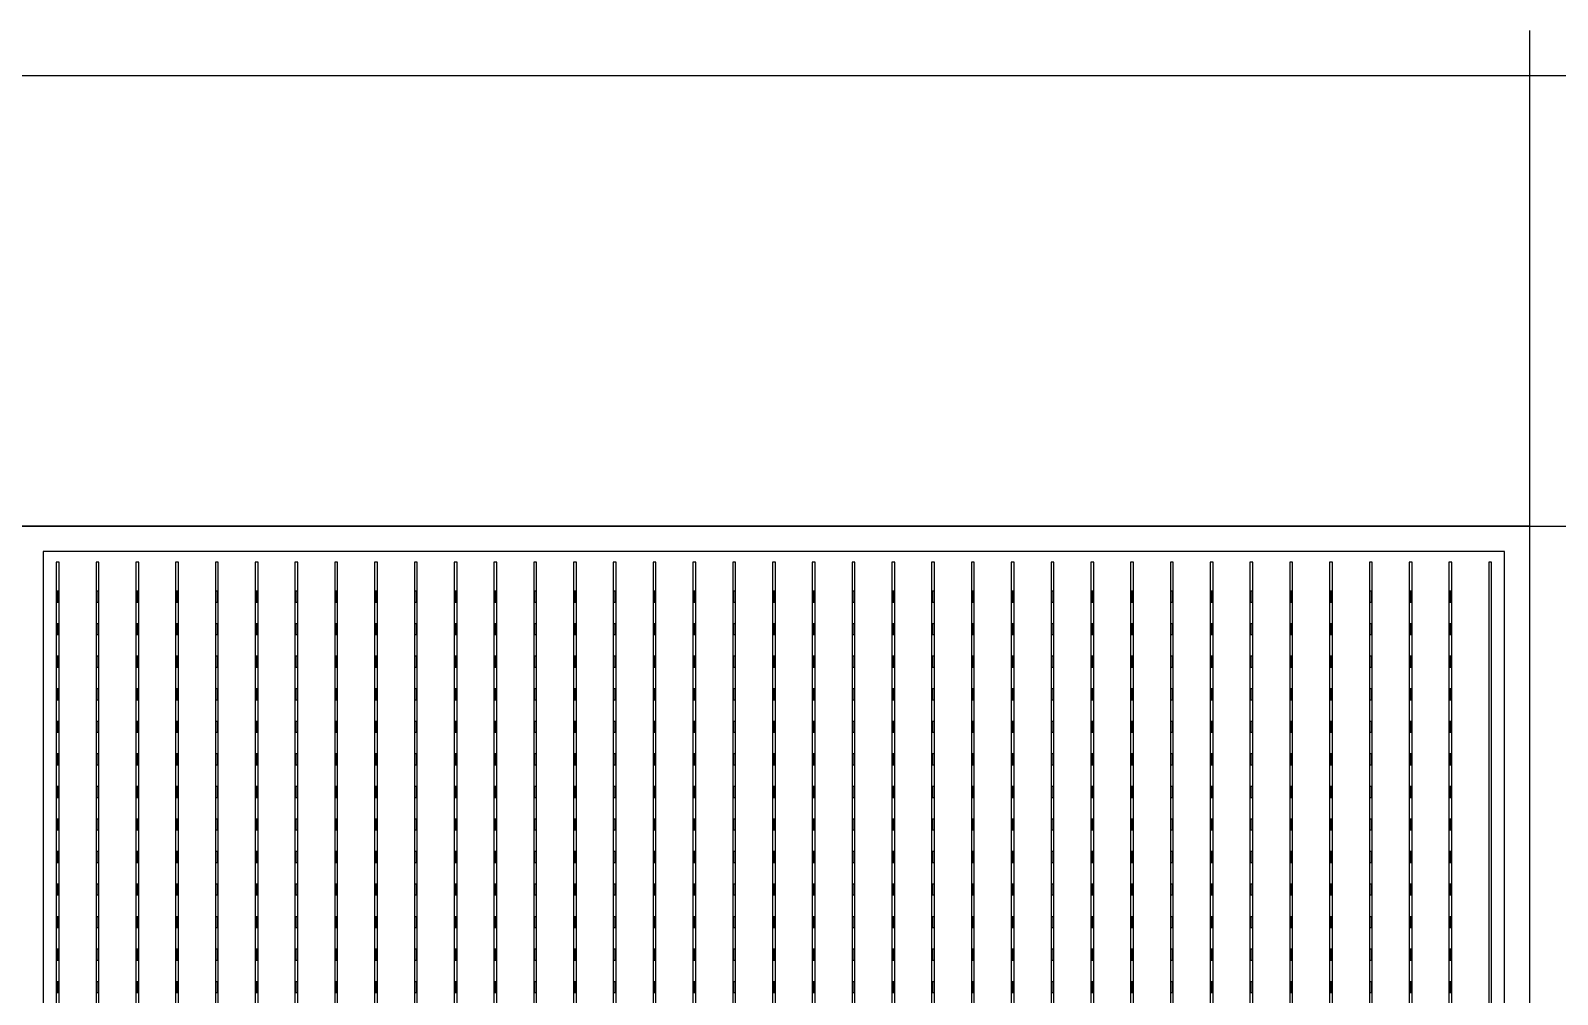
# Model space of a CAD drawing. Header units: millimetres. Extents: x -18 to 142, y -7 to 153.
# Drawn here: x 104.14 to 125.25, y 139.32 to 152.65 of the extents above; entities that cross this region are included whole.
import ezdxf

# ---------------------------------------------------------------- set-up
doc = ezdxf.new("R2010")
doc.units = ezdxf.units.MM
for name, color, linetype in [('CELLS', 5, 'Continuous'), ('CONTACT_PADS', 2, 'Continuous'), ('DICING', 4, 'Continuous'), ('FINGERS', 1, 'Continuous'), ('INSULATION', 2, 'Continuous'), ('WAFER', 1, 'Continuous')]:
    doc.layers.add(name, color=color, linetype=linetype)

msp = doc.modelspace()

# ---------------------------------------------------------------- linework, layer by layer
at = {"layer": 'CELLS'}
msp.add_lwpolyline([(124.87, 124.9), (124.87, 145.8), (103.97, 145.8), (103.97, 124.9), (124.87, 124.9)], close=True, dxfattribs=at)
at = {"layer": 'CONTACT_PADS'}
for points in [[(104.533, 144.75), (104.533, 144.9), (104.508, 144.9), (104.508, 144.75), (104.533, 144.75)], [(105.083, 144.75), (105.083, 144.9), (105.058, 144.9), (105.058, 144.75), (105.083, 144.75)], [(105.633, 144.75), (105.633, 144.9), (105.608, 144.9), (105.608, 144.75), (105.633, 144.75)], [(106.183, 144.75), (106.183, 144.9), (106.158, 144.9), (106.158, 144.75), (106.183, 144.75)], [(106.733, 144.75), (106.733, 144.9), (106.708, 144.9), (106.708, 144.75), (106.733, 144.75)], [(107.283, 144.75), (107.283, 144.9), (107.258, 144.9), (107.258, 144.75), (107.283, 144.75)], [(107.833, 144.75), (107.833, 144.9), (107.808, 144.9), (107.808, 144.75), (107.833, 144.75)], [(108.383, 144.75), (108.383, 144.9), (108.358, 144.9), (108.358, 144.75), (108.383, 144.75)], [(108.933, 144.75), (108.933, 144.9), (108.908, 144.9), (108.908, 144.75), (108.933, 144.75)], [(109.483, 144.75), (109.483, 144.9), (109.458, 144.9), (109.458, 144.75), (109.483, 144.75)], [(110.033, 144.75), (110.033, 144.9), (110.008, 144.9), (110.008, 144.75), (110.033, 144.75)], [(110.583, 144.75), (110.583, 144.9), (110.558, 144.9), (110.558, 144.75), (110.583, 144.75)], [(111.133, 144.75), (111.133, 144.9), (111.108, 144.9), (111.108, 144.75), (111.133, 144.75)], [(111.683, 144.75), (111.683, 144.9), (111.658, 144.9), (111.658, 144.75), (111.683, 144.75)], [(112.233, 144.75), (112.233, 144.9), (112.208, 144.9), (112.208, 144.75), (112.233, 144.75)], [(112.783, 144.75), (112.783, 144.9), (112.758, 144.9), (112.758, 144.75), (112.783, 144.75)], [(113.333, 144.75), (113.333, 144.9), (113.308, 144.9), (113.308, 144.75), (113.333, 144.75)], [(113.883, 144.75), (113.883, 144.9), (113.858, 144.9), (113.858, 144.75), (113.883, 144.75)], [(114.433, 144.75), (114.433, 144.9), (114.408, 144.9), (114.408, 144.75), (114.433, 144.75)], [(114.983, 144.75), (114.983, 144.9), (114.958, 144.9), (114.958, 144.75), (114.983, 144.75)], [(115.533, 144.75), (115.533, 144.9), (115.508, 144.9), (115.508, 144.75), (115.533, 144.75)], [(116.083, 144.75), (116.083, 144.9), (116.058, 144.9), (116.058, 144.75), (116.083, 144.75)], [(116.633, 144.75), (116.633, 144.9), (116.608, 144.9), (116.608, 144.75), (116.633, 144.75)], [(117.183, 144.75), (117.183, 144.9), (117.158, 144.9), (117.158, 144.75), (117.183, 144.75)], [(117.733, 144.75), (117.733, 144.9), (117.708, 144.9), (117.708, 144.75), (117.733, 144.75)], [(118.283, 144.75), (118.283, 144.9), (118.258, 144.9), (118.258, 144.75), (118.283, 144.75)], [(118.833, 144.75), (118.833, 144.9), (118.808, 144.9), (118.808, 144.75), (118.833, 144.75)], [(119.383, 144.75), (119.383, 144.9), (119.358, 144.9), (119.358, 144.75), (119.383, 144.75)], [(119.933, 144.75), (119.933, 144.9), (119.908, 144.9), (119.908, 144.75), (119.933, 144.75)], [(120.483, 144.75), (120.483, 144.9), (120.458, 144.9), (120.458, 144.75), (120.483, 144.75)], [(121.033, 144.75), (121.033, 144.9), (121.008, 144.9), (121.008, 144.75), (121.033, 144.75)], [(121.583, 144.75), (121.583, 144.9), (121.558, 144.9), (121.558, 144.75), (121.583, 144.75)], [(122.133, 144.75), (122.133, 144.9), (122.108, 144.9), (122.108, 144.75), (122.133, 144.75)], [(122.683, 144.75), (122.683, 144.9), (122.658, 144.9), (122.658, 144.75), (122.683, 144.75)], [(123.233, 144.75), (123.233, 144.9), (123.208, 144.9), (123.208, 144.75), (123.233, 144.75)], [(123.783, 144.75), (123.783, 144.9), (123.758, 144.9), (123.758, 144.75), (123.783, 144.75)], [(104.533, 144.3), (104.533, 144.45), (104.508, 144.45), (104.508, 144.3), (104.533, 144.3)], [(105.083, 144.3), (105.083, 144.45), (105.058, 144.45), (105.058, 144.3), (105.083, 144.3)], [(105.633, 144.3), (105.633, 144.45), (105.608, 144.45), (105.608, 144.3), (105.633, 144.3)], [(106.183, 144.3), (106.183, 144.45), (106.158, 144.45), (106.158, 144.3), (106.183, 144.3)], [(106.733, 144.3), (106.733, 144.45), (106.708, 144.45), (106.708, 144.3), (106.733, 144.3)], [(107.283, 144.3), (107.283, 144.45), (107.258, 144.45), (107.258, 144.3), (107.283, 144.3)], [(107.833, 144.3), (107.833, 144.45), (107.808, 144.45), (107.808, 144.3), (107.833, 144.3)], [(108.383, 144.3), (108.383, 144.45), (108.358, 144.45), (108.358, 144.3), (108.383, 144.3)], [(108.933, 144.3), (108.933, 144.45), (108.908, 144.45), (108.908, 144.3), (108.933, 144.3)], [(109.483, 144.3), (109.483, 144.45), (109.458, 144.45), (109.458, 144.3), (109.483, 144.3)], [(110.033, 144.3), (110.033, 144.45), (110.008, 144.45), (110.008, 144.3), (110.033, 144.3)], [(110.583, 144.3), (110.583, 144.45), (110.558, 144.45), (110.558, 144.3), (110.583, 144.3)], [(111.133, 144.3), (111.133, 144.45), (111.108, 144.45), (111.108, 144.3), (111.133, 144.3)], [(111.683, 144.3), (111.683, 144.45), (111.658, 144.45), (111.658, 144.3), (111.683, 144.3)], [(112.233, 144.3), (112.233, 144.45), (112.208, 144.45), (112.208, 144.3), (112.233, 144.3)], [(112.783, 144.3), (112.783, 144.45), (112.758, 144.45), (112.758, 144.3), (112.783, 144.3)], [(113.333, 144.3), (113.333, 144.45), (113.308, 144.45), (113.308, 144.3), (113.333, 144.3)], [(113.883, 144.3), (113.883, 144.45), (113.858, 144.45), (113.858, 144.3), (113.883, 144.3)], [(114.433, 144.3), (114.433, 144.45), (114.408, 144.45), (114.408, 144.3), (114.433, 144.3)], [(114.983, 144.3), (114.983, 144.45), (114.958, 144.45), (114.958, 144.3), (114.983, 144.3)], [(115.533, 144.3), (115.533, 144.45), (115.508, 144.45), (115.508, 144.3), (115.533, 144.3)], [(116.083, 144.3), (116.083, 144.45), (116.058, 144.45), (116.058, 144.3), (116.083, 144.3)], [(116.633, 144.3), (116.633, 144.45), (116.608, 144.45), (116.608, 144.3), (116.633, 144.3)], [(117.183, 144.3), (117.183, 144.45), (117.158, 144.45), (117.158, 144.3), (117.183, 144.3)], [(117.733, 144.3), (117.733, 144.45), (117.708, 144.45), (117.708, 144.3), (117.733, 144.3)], [(118.283, 144.3), (118.283, 144.45), (118.258, 144.45), (118.258, 144.3), (118.283, 144.3)], [(118.833, 144.3), (118.833, 144.45), (118.808, 144.45), (118.808, 144.3), (118.833, 144.3)], [(119.383, 144.3), (119.383, 144.45), (119.358, 144.45), (119.358, 144.3), (119.383, 144.3)], [(119.933, 144.3), (119.933, 144.45), (119.908, 144.45), (119.908, 144.3), (119.933, 144.3)], [(120.483, 144.3), (120.483, 144.45), (120.458, 144.45), (120.458, 144.3), (120.483, 144.3)], [(121.033, 144.3), (121.033, 144.45), (121.008, 144.45), (121.008, 144.3), (121.033, 144.3)], [(121.583, 144.3), (121.583, 144.45), (121.558, 144.45), (121.558, 144.3), (121.583, 144.3)], [(122.133, 144.3), (122.133, 144.45), (122.108, 144.45), (122.108, 144.3), (122.133, 144.3)], [(122.683, 144.3), (122.683, 144.45), (122.658, 144.45), (122.658, 144.3), (122.683, 144.3)], [(123.233, 144.3), (123.233, 144.45), (123.208, 144.45), (123.208, 144.3), (123.233, 144.3)], [(123.783, 144.3), (123.783, 144.45), (123.758, 144.45), (123.758, 144.3), (123.783, 144.3)], [(104.533, 143.85), (104.533, 144), (104.508, 144), (104.508, 143.85), (104.533, 143.85)], [(105.083, 143.85), (105.083, 144), (105.058, 144), (105.058, 143.85), (105.083, 143.85)], [(105.633, 143.85), (105.633, 144), (105.608, 144), (105.608, 143.85), (105.633, 143.85)], [(106.183, 143.85), (106.183, 144), (106.158, 144), (106.158, 143.85), (106.183, 143.85)], [(106.733, 143.85), (106.733, 144), (106.708, 144), (106.708, 143.85), (106.733, 143.85)], [(107.283, 143.85), (107.283, 144), (107.258, 144), (107.258, 143.85), (107.283, 143.85)], [(107.833, 143.85), (107.833, 144), (107.808, 144), (107.808, 143.85), (107.833, 143.85)], [(108.383, 143.85), (108.383, 144), (108.358, 144), (108.358, 143.85), (108.383, 143.85)], [(108.933, 143.85), (108.933, 144), (108.908, 144), (108.908, 143.85), (108.933, 143.85)], [(109.483, 143.85), (109.483, 144), (109.458, 144), (109.458, 143.85), (109.483, 143.85)], [(110.033, 143.85), (110.033, 144), (110.008, 144), (110.008, 143.85), (110.033, 143.85)], [(110.583, 143.85), (110.583, 144), (110.558, 144), (110.558, 143.85), (110.583, 143.85)], [(111.133, 143.85), (111.133, 144), (111.108, 144), (111.108, 143.85), (111.133, 143.85)], [(111.683, 143.85), (111.683, 144), (111.658, 144), (111.658, 143.85), (111.683, 143.85)], [(112.233, 143.85), (112.233, 144), (112.208, 144), (112.208, 143.85), (112.233, 143.85)], [(112.783, 143.85), (112.783, 144), (112.758, 144), (112.758, 143.85), (112.783, 143.85)], [(113.333, 143.85), (113.333, 144), (113.308, 144), (113.308, 143.85), (113.333, 143.85)], [(113.883, 143.85), (113.883, 144), (113.858, 144), (113.858, 143.85), (113.883, 143.85)], [(114.433, 143.85), (114.433, 144), (114.408, 144), (114.408, 143.85), (114.433, 143.85)], [(114.983, 143.85), (114.983, 144), (114.958, 144), (114.958, 143.85), (114.983, 143.85)], [(115.533, 143.85), (115.533, 144), (115.508, 144), (115.508, 143.85), (115.533, 143.85)], [(116.083, 143.85), (116.083, 144), (116.058, 144), (116.058, 143.85), (116.083, 143.85)], [(116.633, 143.85), (116.633, 144), (116.608, 144), (116.608, 143.85), (116.633, 143.85)], [(117.183, 143.85), (117.183, 144), (117.158, 144), (117.158, 143.85), (117.183, 143.85)], [(117.733, 143.85), (117.733, 144), (117.708, 144), (117.708, 143.85), (117.733, 143.85)], [(118.283, 143.85), (118.283, 144), (118.258, 144), (118.258, 143.85), (118.283, 143.85)], [(118.833, 143.85), (118.833, 144), (118.808, 144), (118.808, 143.85), (118.833, 143.85)], [(119.383, 143.85), (119.383, 144), (119.358, 144), (119.358, 143.85), (119.383, 143.85)], [(119.933, 143.85), (119.933, 144), (119.908, 144), (119.908, 143.85), (119.933, 143.85)], [(120.483, 143.85), (120.483, 144), (120.458, 144), (120.458, 143.85), (120.483, 143.85)], [(121.033, 143.85), (121.033, 144), (121.008, 144), (121.008, 143.85), (121.033, 143.85)], [(121.583, 143.85), (121.583, 144), (121.558, 144), (121.558, 143.85), (121.583, 143.85)], [(122.133, 143.85), (122.133, 144), (122.108, 144), (122.108, 143.85), (122.133, 143.85)], [(122.683, 143.85), (122.683, 144), (122.658, 144), (122.658, 143.85), (122.683, 143.85)], [(123.233, 143.85), (123.233, 144), (123.208, 144), (123.208, 143.85), (123.233, 143.85)], [(123.783, 143.85), (123.783, 144), (123.758, 144), (123.758, 143.85), (123.783, 143.85)], [(104.533, 143.4), (104.533, 143.55), (104.508, 143.55), (104.508, 143.4), (104.533, 143.4)], [(105.083, 143.4), (105.083, 143.55), (105.058, 143.55), (105.058, 143.4), (105.083, 143.4)], [(105.633, 143.4), (105.633, 143.55), (105.608, 143.55), (105.608, 143.4), (105.633, 143.4)], [(106.183, 143.4), (106.183, 143.55), (106.158, 143.55), (106.158, 143.4), (106.183, 143.4)], [(106.733, 143.4), (106.733, 143.55), (106.708, 143.55), (106.708, 143.4), (106.733, 143.4)], [(107.283, 143.4), (107.283, 143.55), (107.258, 143.55), (107.258, 143.4), (107.283, 143.4)], [(107.833, 143.4), (107.833, 143.55), (107.808, 143.55), (107.808, 143.4), (107.833, 143.4)], [(108.383, 143.4), (108.383, 143.55), (108.358, 143.55), (108.358, 143.4), (108.383, 143.4)], [(108.933, 143.4), (108.933, 143.55), (108.908, 143.55), (108.908, 143.4), (108.933, 143.4)], [(109.483, 143.4), (109.483, 143.55), (109.458, 143.55), (109.458, 143.4), (109.483, 143.4)], [(110.033, 143.4), (110.033, 143.55), (110.008, 143.55), (110.008, 143.4), (110.033, 143.4)], [(110.583, 143.4), (110.583, 143.55), (110.558, 143.55), (110.558, 143.4), (110.583, 143.4)], [(111.133, 143.4), (111.133, 143.55), (111.108, 143.55), (111.108, 143.4), (111.133, 143.4)], [(111.683, 143.4), (111.683, 143.55), (111.658, 143.55), (111.658, 143.4), (111.683, 143.4)], [(112.233, 143.4), (112.233, 143.55), (112.208, 143.55), (112.208, 143.4), (112.233, 143.4)], [(112.783, 143.4), (112.783, 143.55), (112.758, 143.55), (112.758, 143.4), (112.783, 143.4)], [(113.333, 143.4), (113.333, 143.55), (113.308, 143.55), (113.308, 143.4), (113.333, 143.4)], [(113.883, 143.4), (113.883, 143.55), (113.858, 143.55), (113.858, 143.4), (113.883, 143.4)], [(114.433, 143.4), (114.433, 143.55), (114.408, 143.55), (114.408, 143.4), (114.433, 143.4)], [(114.983, 143.4), (114.983, 143.55), (114.958, 143.55), (114.958, 143.4), (114.983, 143.4)], [(115.533, 143.4), (115.533, 143.55), (115.508, 143.55), (115.508, 143.4), (115.533, 143.4)], [(116.083, 143.4), (116.083, 143.55), (116.058, 143.55), (116.058, 143.4), (116.083, 143.4)], [(116.633, 143.4), (116.633, 143.55), (116.608, 143.55), (116.608, 143.4), (116.633, 143.4)], [(117.183, 143.4), (117.183, 143.55), (117.158, 143.55), (117.158, 143.4), (117.183, 143.4)], [(117.733, 143.4), (117.733, 143.55), (117.708, 143.55), (117.708, 143.4), (117.733, 143.4)], [(118.283, 143.4), (118.283, 143.55), (118.258, 143.55), (118.258, 143.4), (118.283, 143.4)], [(118.833, 143.4), (118.833, 143.55), (118.808, 143.55), (118.808, 143.4), (118.833, 143.4)], [(119.383, 143.4), (119.383, 143.55), (119.358, 143.55), (119.358, 143.4), (119.383, 143.4)], [(119.933, 143.4), (119.933, 143.55), (119.908, 143.55), (119.908, 143.4), (119.933, 143.4)], [(120.483, 143.4), (120.483, 143.55), (120.458, 143.55), (120.458, 143.4), (120.483, 143.4)], [(121.033, 143.4), (121.033, 143.55), (121.008, 143.55), (121.008, 143.4), (121.033, 143.4)], [(121.583, 143.4), (121.583, 143.55), (121.558, 143.55), (121.558, 143.4), (121.583, 143.4)], [(122.133, 143.4), (122.133, 143.55), (122.108, 143.55), (122.108, 143.4), (122.133, 143.4)], [(122.683, 143.4), (122.683, 143.55), (122.658, 143.55), (122.658, 143.4), (122.683, 143.4)], [(123.233, 143.4), (123.233, 143.55), (123.208, 143.55), (123.208, 143.4), (123.233, 143.4)], [(123.783, 143.4), (123.783, 143.55), (123.758, 143.55), (123.758, 143.4), (123.783, 143.4)], [(104.533, 142.95), (104.533, 143.1), (104.508, 143.1), (104.508, 142.95), (104.533, 142.95)], [(105.083, 142.95), (105.083, 143.1), (105.058, 143.1), (105.058, 142.95), (105.083, 142.95)], [(105.633, 142.95), (105.633, 143.1), (105.608, 143.1), (105.608, 142.95), (105.633, 142.95)], [(106.183, 142.95), (106.183, 143.1), (106.158, 143.1), (106.158, 142.95), (106.183, 142.95)], [(106.733, 142.95), (106.733, 143.1), (106.708, 143.1), (106.708, 142.95), (106.733, 142.95)], [(107.283, 142.95), (107.283, 143.1), (107.258, 143.1), (107.258, 142.95), (107.283, 142.95)], [(107.833, 142.95), (107.833, 143.1), (107.808, 143.1), (107.808, 142.95), (107.833, 142.95)], [(108.383, 142.95), (108.383, 143.1), (108.358, 143.1), (108.358, 142.95), (108.383, 142.95)], [(108.933, 142.95), (108.933, 143.1), (108.908, 143.1), (108.908, 142.95), (108.933, 142.95)], [(109.483, 142.95), (109.483, 143.1), (109.458, 143.1), (109.458, 142.95), (109.483, 142.95)], [(110.033, 142.95), (110.033, 143.1), (110.008, 143.1), (110.008, 142.95), (110.033, 142.95)], [(110.583, 142.95), (110.583, 143.1), (110.558, 143.1), (110.558, 142.95), (110.583, 142.95)], [(111.133, 142.95), (111.133, 143.1), (111.108, 143.1), (111.108, 142.95), (111.133, 142.95)], [(111.683, 142.95), (111.683, 143.1), (111.658, 143.1), (111.658, 142.95), (111.683, 142.95)], [(112.233, 142.95), (112.233, 143.1), (112.208, 143.1), (112.208, 142.95), (112.233, 142.95)], [(112.783, 142.95), (112.783, 143.1), (112.758, 143.1), (112.758, 142.95), (112.783, 142.95)], [(113.333, 142.95), (113.333, 143.1), (113.308, 143.1), (113.308, 142.95), (113.333, 142.95)], [(113.883, 142.95), (113.883, 143.1), (113.858, 143.1), (113.858, 142.95), (113.883, 142.95)], [(114.433, 142.95), (114.433, 143.1), (114.408, 143.1), (114.408, 142.95), (114.433, 142.95)], [(114.983, 142.95), (114.983, 143.1), (114.958, 143.1), (114.958, 142.95), (114.983, 142.95)], [(115.533, 142.95), (115.533, 143.1), (115.508, 143.1), (115.508, 142.95), (115.533, 142.95)], [(116.083, 142.95), (116.083, 143.1), (116.058, 143.1), (116.058, 142.95), (116.083, 142.95)], [(116.633, 142.95), (116.633, 143.1), (116.608, 143.1), (116.608, 142.95), (116.633, 142.95)], [(117.183, 142.95), (117.183, 143.1), (117.158, 143.1), (117.158, 142.95), (117.183, 142.95)], [(117.733, 142.95), (117.733, 143.1), (117.708, 143.1), (117.708, 142.95), (117.733, 142.95)], [(118.283, 142.95), (118.283, 143.1), (118.258, 143.1), (118.258, 142.95), (118.283, 142.95)], [(118.833, 142.95), (118.833, 143.1), (118.808, 143.1), (118.808, 142.95), (118.833, 142.95)], [(119.383, 142.95), (119.383, 143.1), (119.358, 143.1), (119.358, 142.95), (119.383, 142.95)], [(119.933, 142.95), (119.933, 143.1), (119.908, 143.1), (119.908, 142.95), (119.933, 142.95)], [(120.483, 142.95), (120.483, 143.1), (120.458, 143.1), (120.458, 142.95), (120.483, 142.95)], [(121.033, 142.95), (121.033, 143.1), (121.008, 143.1), (121.008, 142.95), (121.033, 142.95)], [(121.583, 142.95), (121.583, 143.1), (121.558, 143.1), (121.558, 142.95), (121.583, 142.95)], [(122.133, 142.95), (122.133, 143.1), (122.108, 143.1), (122.108, 142.95), (122.133, 142.95)], [(122.683, 142.95), (122.683, 143.1), (122.658, 143.1), (122.658, 142.95), (122.683, 142.95)], [(123.233, 142.95), (123.233, 143.1), (123.208, 143.1), (123.208, 142.95), (123.233, 142.95)], [(123.783, 142.95), (123.783, 143.1), (123.758, 143.1), (123.758, 142.95), (123.783, 142.95)], [(104.533, 142.5), (104.533, 142.65), (104.508, 142.65), (104.508, 142.5), (104.533, 142.5)], [(105.083, 142.5), (105.083, 142.65), (105.058, 142.65), (105.058, 142.5), (105.083, 142.5)], [(105.633, 142.5), (105.633, 142.65), (105.608, 142.65), (105.608, 142.5), (105.633, 142.5)], [(106.183, 142.5), (106.183, 142.65), (106.158, 142.65), (106.158, 142.5), (106.183, 142.5)], [(106.733, 142.5), (106.733, 142.65), (106.708, 142.65), (106.708, 142.5), (106.733, 142.5)], [(107.283, 142.5), (107.283, 142.65), (107.258, 142.65), (107.258, 142.5), (107.283, 142.5)], [(107.833, 142.5), (107.833, 142.65), (107.808, 142.65), (107.808, 142.5), (107.833, 142.5)], [(108.383, 142.5), (108.383, 142.65), (108.358, 142.65), (108.358, 142.5), (108.383, 142.5)], [(108.933, 142.5), (108.933, 142.65), (108.908, 142.65), (108.908, 142.5), (108.933, 142.5)], [(109.483, 142.5), (109.483, 142.65), (109.458, 142.65), (109.458, 142.5), (109.483, 142.5)], [(110.033, 142.5), (110.033, 142.65), (110.008, 142.65), (110.008, 142.5), (110.033, 142.5)], [(110.583, 142.5), (110.583, 142.65), (110.558, 142.65), (110.558, 142.5), (110.583, 142.5)], [(111.133, 142.5), (111.133, 142.65), (111.108, 142.65), (111.108, 142.5), (111.133, 142.5)], [(111.683, 142.5), (111.683, 142.65), (111.658, 142.65), (111.658, 142.5), (111.683, 142.5)], [(112.233, 142.5), (112.233, 142.65), (112.208, 142.65), (112.208, 142.5), (112.233, 142.5)], [(112.783, 142.5), (112.783, 142.65), (112.758, 142.65), (112.758, 142.5), (112.783, 142.5)], [(113.333, 142.5), (113.333, 142.65), (113.308, 142.65), (113.308, 142.5), (113.333, 142.5)], [(113.883, 142.5), (113.883, 142.65), (113.858, 142.65), (113.858, 142.5), (113.883, 142.5)], [(114.433, 142.5), (114.433, 142.65), (114.408, 142.65), (114.408, 142.5), (114.433, 142.5)], [(114.983, 142.5), (114.983, 142.65), (114.958, 142.65), (114.958, 142.5), (114.983, 142.5)], [(115.533, 142.5), (115.533, 142.65), (115.508, 142.65), (115.508, 142.5), (115.533, 142.5)], [(116.083, 142.5), (116.083, 142.65), (116.058, 142.65), (116.058, 142.5), (116.083, 142.5)], [(116.633, 142.5), (116.633, 142.65), (116.608, 142.65), (116.608, 142.5), (116.633, 142.5)], [(117.183, 142.5), (117.183, 142.65), (117.158, 142.65), (117.158, 142.5), (117.183, 142.5)], [(117.733, 142.5), (117.733, 142.65), (117.708, 142.65), (117.708, 142.5), (117.733, 142.5)], [(118.283, 142.5), (118.283, 142.65), (118.258, 142.65), (118.258, 142.5), (118.283, 142.5)], [(118.833, 142.5), (118.833, 142.65), (118.808, 142.65), (118.808, 142.5), (118.833, 142.5)], [(119.383, 142.5), (119.383, 142.65), (119.358, 142.65), (119.358, 142.5), (119.383, 142.5)], [(119.933, 142.5), (119.933, 142.65), (119.908, 142.65), (119.908, 142.5), (119.933, 142.5)], [(120.483, 142.5), (120.483, 142.65), (120.458, 142.65), (120.458, 142.5), (120.483, 142.5)], [(121.033, 142.5), (121.033, 142.65), (121.008, 142.65), (121.008, 142.5), (121.033, 142.5)], [(121.583, 142.5), (121.583, 142.65), (121.558, 142.65), (121.558, 142.5), (121.583, 142.5)], [(122.133, 142.5), (122.133, 142.65), (122.108, 142.65), (122.108, 142.5), (122.133, 142.5)], [(122.683, 142.5), (122.683, 142.65), (122.658, 142.65), (122.658, 142.5), (122.683, 142.5)], [(123.233, 142.5), (123.233, 142.65), (123.208, 142.65), (123.208, 142.5), (123.233, 142.5)], [(123.783, 142.5), (123.783, 142.65), (123.758, 142.65), (123.758, 142.5), (123.783, 142.5)], [(104.533, 142.05), (104.533, 142.2), (104.508, 142.2), (104.508, 142.05), (104.533, 142.05)], [(105.083, 142.05), (105.083, 142.2), (105.058, 142.2), (105.058, 142.05), (105.083, 142.05)], [(105.633, 142.05), (105.633, 142.2), (105.608, 142.2), (105.608, 142.05), (105.633, 142.05)], [(106.183, 142.05), (106.183, 142.2), (106.158, 142.2), (106.158, 142.05), (106.183, 142.05)], [(106.733, 142.05), (106.733, 142.2), (106.708, 142.2), (106.708, 142.05), (106.733, 142.05)], [(107.283, 142.05), (107.283, 142.2), (107.258, 142.2), (107.258, 142.05), (107.283, 142.05)], [(107.833, 142.05), (107.833, 142.2), (107.808, 142.2), (107.808, 142.05), (107.833, 142.05)], [(108.383, 142.05), (108.383, 142.2), (108.358, 142.2), (108.358, 142.05), (108.383, 142.05)], [(108.933, 142.05), (108.933, 142.2), (108.908, 142.2), (108.908, 142.05), (108.933, 142.05)], [(109.483, 142.05), (109.483, 142.2), (109.458, 142.2), (109.458, 142.05), (109.483, 142.05)], [(110.033, 142.05), (110.033, 142.2), (110.008, 142.2), (110.008, 142.05), (110.033, 142.05)], [(110.583, 142.05), (110.583, 142.2), (110.558, 142.2), (110.558, 142.05), (110.583, 142.05)], [(111.133, 142.05), (111.133, 142.2), (111.108, 142.2), (111.108, 142.05), (111.133, 142.05)], [(111.683, 142.05), (111.683, 142.2), (111.658, 142.2), (111.658, 142.05), (111.683, 142.05)], [(112.233, 142.05), (112.233, 142.2), (112.208, 142.2), (112.208, 142.05), (112.233, 142.05)], [(112.783, 142.05), (112.783, 142.2), (112.758, 142.2), (112.758, 142.05), (112.783, 142.05)], [(113.333, 142.05), (113.333, 142.2), (113.308, 142.2), (113.308, 142.05), (113.333, 142.05)], [(113.883, 142.05), (113.883, 142.2), (113.858, 142.2), (113.858, 142.05), (113.883, 142.05)], [(114.433, 142.05), (114.433, 142.2), (114.408, 142.2), (114.408, 142.05), (114.433, 142.05)], [(114.983, 142.05), (114.983, 142.2), (114.958, 142.2), (114.958, 142.05), (114.983, 142.05)], [(115.533, 142.05), (115.533, 142.2), (115.508, 142.2), (115.508, 142.05), (115.533, 142.05)], [(116.083, 142.05), (116.083, 142.2), (116.058, 142.2), (116.058, 142.05), (116.083, 142.05)], [(116.633, 142.05), (116.633, 142.2), (116.608, 142.2), (116.608, 142.05), (116.633, 142.05)], [(117.183, 142.05), (117.183, 142.2), (117.158, 142.2), (117.158, 142.05), (117.183, 142.05)], [(117.733, 142.05), (117.733, 142.2), (117.708, 142.2), (117.708, 142.05), (117.733, 142.05)], [(118.283, 142.05), (118.283, 142.2), (118.258, 142.2), (118.258, 142.05), (118.283, 142.05)], [(118.833, 142.05), (118.833, 142.2), (118.808, 142.2), (118.808, 142.05), (118.833, 142.05)], [(119.383, 142.05), (119.383, 142.2), (119.358, 142.2), (119.358, 142.05), (119.383, 142.05)], [(119.933, 142.05), (119.933, 142.2), (119.908, 142.2), (119.908, 142.05), (119.933, 142.05)], [(120.483, 142.05), (120.483, 142.2), (120.458, 142.2), (120.458, 142.05), (120.483, 142.05)], [(121.033, 142.05), (121.033, 142.2), (121.008, 142.2), (121.008, 142.05), (121.033, 142.05)], [(121.583, 142.05), (121.583, 142.2), (121.558, 142.2), (121.558, 142.05), (121.583, 142.05)], [(122.133, 142.05), (122.133, 142.2), (122.108, 142.2), (122.108, 142.05), (122.133, 142.05)], [(122.683, 142.05), (122.683, 142.2), (122.658, 142.2), (122.658, 142.05), (122.683, 142.05)], [(123.233, 142.05), (123.233, 142.2), (123.208, 142.2), (123.208, 142.05), (123.233, 142.05)], [(123.783, 142.05), (123.783, 142.2), (123.758, 142.2), (123.758, 142.05), (123.783, 142.05)], [(104.533, 141.6), (104.533, 141.75), (104.508, 141.75), (104.508, 141.6), (104.533, 141.6)], [(105.083, 141.6), (105.083, 141.75), (105.058, 141.75), (105.058, 141.6), (105.083, 141.6)], [(105.633, 141.6), (105.633, 141.75), (105.608, 141.75), (105.608, 141.6), (105.633, 141.6)], [(106.183, 141.6), (106.183, 141.75), (106.158, 141.75), (106.158, 141.6), (106.183, 141.6)], [(106.733, 141.6), (106.733, 141.75), (106.708, 141.75), (106.708, 141.6), (106.733, 141.6)], [(107.283, 141.6), (107.283, 141.75), (107.258, 141.75), (107.258, 141.6), (107.283, 141.6)], [(107.833, 141.6), (107.833, 141.75), (107.808, 141.75), (107.808, 141.6), (107.833, 141.6)], [(108.383, 141.6), (108.383, 141.75), (108.358, 141.75), (108.358, 141.6), (108.383, 141.6)], [(108.933, 141.6), (108.933, 141.75), (108.908, 141.75), (108.908, 141.6), (108.933, 141.6)], [(109.483, 141.6), (109.483, 141.75), (109.458, 141.75), (109.458, 141.6), (109.483, 141.6)], [(110.033, 141.6), (110.033, 141.75), (110.008, 141.75), (110.008, 141.6), (110.033, 141.6)], [(110.583, 141.6), (110.583, 141.75), (110.558, 141.75), (110.558, 141.6), (110.583, 141.6)], [(111.133, 141.6), (111.133, 141.75), (111.108, 141.75), (111.108, 141.6), (111.133, 141.6)], [(111.683, 141.6), (111.683, 141.75), (111.658, 141.75), (111.658, 141.6), (111.683, 141.6)], [(112.233, 141.6), (112.233, 141.75), (112.208, 141.75), (112.208, 141.6), (112.233, 141.6)], [(112.783, 141.6), (112.783, 141.75), (112.758, 141.75), (112.758, 141.6), (112.783, 141.6)], [(113.333, 141.6), (113.333, 141.75), (113.308, 141.75), (113.308, 141.6), (113.333, 141.6)], [(113.883, 141.6), (113.883, 141.75), (113.858, 141.75), (113.858, 141.6), (113.883, 141.6)], [(114.433, 141.6), (114.433, 141.75), (114.408, 141.75), (114.408, 141.6), (114.433, 141.6)], [(114.983, 141.6), (114.983, 141.75), (114.958, 141.75), (114.958, 141.6), (114.983, 141.6)], [(115.533, 141.6), (115.533, 141.75), (115.508, 141.75), (115.508, 141.6), (115.533, 141.6)], [(116.083, 141.6), (116.083, 141.75), (116.058, 141.75), (116.058, 141.6), (116.083, 141.6)], [(116.633, 141.6), (116.633, 141.75), (116.608, 141.75), (116.608, 141.6), (116.633, 141.6)], [(117.183, 141.6), (117.183, 141.75), (117.158, 141.75), (117.158, 141.6), (117.183, 141.6)], [(117.733, 141.6), (117.733, 141.75), (117.708, 141.75), (117.708, 141.6), (117.733, 141.6)], [(118.283, 141.6), (118.283, 141.75), (118.258, 141.75), (118.258, 141.6), (118.283, 141.6)], [(118.833, 141.6), (118.833, 141.75), (118.808, 141.75), (118.808, 141.6), (118.833, 141.6)], [(119.383, 141.6), (119.383, 141.75), (119.358, 141.75), (119.358, 141.6), (119.383, 141.6)], [(119.933, 141.6), (119.933, 141.75), (119.908, 141.75), (119.908, 141.6), (119.933, 141.6)], [(120.483, 141.6), (120.483, 141.75), (120.458, 141.75), (120.458, 141.6), (120.483, 141.6)], [(121.033, 141.6), (121.033, 141.75), (121.008, 141.75), (121.008, 141.6), (121.033, 141.6)], [(121.583, 141.6), (121.583, 141.75), (121.558, 141.75), (121.558, 141.6), (121.583, 141.6)], [(122.133, 141.6), (122.133, 141.75), (122.108, 141.75), (122.108, 141.6), (122.133, 141.6)], [(122.683, 141.6), (122.683, 141.75), (122.658, 141.75), (122.658, 141.6), (122.683, 141.6)], [(123.233, 141.6), (123.233, 141.75), (123.208, 141.75), (123.208, 141.6), (123.233, 141.6)], [(123.783, 141.6), (123.783, 141.75), (123.758, 141.75), (123.758, 141.6), (123.783, 141.6)], [(104.533, 141.15), (104.533, 141.3), (104.508, 141.3), (104.508, 141.15), (104.533, 141.15)], [(105.083, 141.15), (105.083, 141.3), (105.058, 141.3), (105.058, 141.15), (105.083, 141.15)], [(105.633, 141.15), (105.633, 141.3), (105.608, 141.3), (105.608, 141.15), (105.633, 141.15)], [(106.183, 141.15), (106.183, 141.3), (106.158, 141.3), (106.158, 141.15), (106.183, 141.15)], [(106.733, 141.15), (106.733, 141.3), (106.708, 141.3), (106.708, 141.15), (106.733, 141.15)], [(107.283, 141.15), (107.283, 141.3), (107.258, 141.3), (107.258, 141.15), (107.283, 141.15)], [(107.833, 141.15), (107.833, 141.3), (107.808, 141.3), (107.808, 141.15), (107.833, 141.15)], [(108.383, 141.15), (108.383, 141.3), (108.358, 141.3), (108.358, 141.15), (108.383, 141.15)], [(108.933, 141.15), (108.933, 141.3), (108.908, 141.3), (108.908, 141.15), (108.933, 141.15)], [(109.483, 141.15), (109.483, 141.3), (109.458, 141.3), (109.458, 141.15), (109.483, 141.15)], [(110.033, 141.15), (110.033, 141.3), (110.008, 141.3), (110.008, 141.15), (110.033, 141.15)], [(110.583, 141.15), (110.583, 141.3), (110.558, 141.3), (110.558, 141.15), (110.583, 141.15)], [(111.133, 141.15), (111.133, 141.3), (111.108, 141.3), (111.108, 141.15), (111.133, 141.15)], [(111.683, 141.15), (111.683, 141.3), (111.658, 141.3), (111.658, 141.15), (111.683, 141.15)], [(112.233, 141.15), (112.233, 141.3), (112.208, 141.3), (112.208, 141.15), (112.233, 141.15)], [(112.783, 141.15), (112.783, 141.3), (112.758, 141.3), (112.758, 141.15), (112.783, 141.15)], [(113.333, 141.15), (113.333, 141.3), (113.308, 141.3), (113.308, 141.15), (113.333, 141.15)], [(113.883, 141.15), (113.883, 141.3), (113.858, 141.3), (113.858, 141.15), (113.883, 141.15)], [(114.433, 141.15), (114.433, 141.3), (114.408, 141.3), (114.408, 141.15), (114.433, 141.15)], [(114.983, 141.15), (114.983, 141.3), (114.958, 141.3), (114.958, 141.15), (114.983, 141.15)], [(115.533, 141.15), (115.533, 141.3), (115.508, 141.3), (115.508, 141.15), (115.533, 141.15)], [(116.083, 141.15), (116.083, 141.3), (116.058, 141.3), (116.058, 141.15), (116.083, 141.15)], [(116.633, 141.15), (116.633, 141.3), (116.608, 141.3), (116.608, 141.15), (116.633, 141.15)], [(117.183, 141.15), (117.183, 141.3), (117.158, 141.3), (117.158, 141.15), (117.183, 141.15)], [(117.733, 141.15), (117.733, 141.3), (117.708, 141.3), (117.708, 141.15), (117.733, 141.15)], [(118.283, 141.15), (118.283, 141.3), (118.258, 141.3), (118.258, 141.15), (118.283, 141.15)], [(118.833, 141.15), (118.833, 141.3), (118.808, 141.3), (118.808, 141.15), (118.833, 141.15)], [(119.383, 141.15), (119.383, 141.3), (119.358, 141.3), (119.358, 141.15), (119.383, 141.15)], [(119.933, 141.15), (119.933, 141.3), (119.908, 141.3), (119.908, 141.15), (119.933, 141.15)], [(120.483, 141.15), (120.483, 141.3), (120.458, 141.3), (120.458, 141.15), (120.483, 141.15)], [(121.033, 141.15), (121.033, 141.3), (121.008, 141.3), (121.008, 141.15), (121.033, 141.15)], [(121.583, 141.15), (121.583, 141.3), (121.558, 141.3), (121.558, 141.15), (121.583, 141.15)], [(122.133, 141.15), (122.133, 141.3), (122.108, 141.3), (122.108, 141.15), (122.133, 141.15)], [(122.683, 141.15), (122.683, 141.3), (122.658, 141.3), (122.658, 141.15), (122.683, 141.15)], [(123.233, 141.15), (123.233, 141.3), (123.208, 141.3), (123.208, 141.15), (123.233, 141.15)], [(123.783, 141.15), (123.783, 141.3), (123.758, 141.3), (123.758, 141.15), (123.783, 141.15)], [(104.533, 140.7), (104.533, 140.85), (104.508, 140.85), (104.508, 140.7), (104.533, 140.7)], [(105.083, 140.7), (105.083, 140.85), (105.058, 140.85), (105.058, 140.7), (105.083, 140.7)], [(105.633, 140.7), (105.633, 140.85), (105.608, 140.85), (105.608, 140.7), (105.633, 140.7)], [(106.183, 140.7), (106.183, 140.85), (106.158, 140.85), (106.158, 140.7), (106.183, 140.7)], [(106.733, 140.7), (106.733, 140.85), (106.708, 140.85), (106.708, 140.7), (106.733, 140.7)], [(107.283, 140.7), (107.283, 140.85), (107.258, 140.85), (107.258, 140.7), (107.283, 140.7)], [(107.833, 140.7), (107.833, 140.85), (107.808, 140.85), (107.808, 140.7), (107.833, 140.7)], [(108.383, 140.7), (108.383, 140.85), (108.358, 140.85), (108.358, 140.7), (108.383, 140.7)], [(108.933, 140.7), (108.933, 140.85), (108.908, 140.85), (108.908, 140.7), (108.933, 140.7)], [(109.483, 140.7), (109.483, 140.85), (109.458, 140.85), (109.458, 140.7), (109.483, 140.7)], [(110.033, 140.7), (110.033, 140.85), (110.008, 140.85), (110.008, 140.7), (110.033, 140.7)], [(110.583, 140.7), (110.583, 140.85), (110.558, 140.85), (110.558, 140.7), (110.583, 140.7)], [(111.133, 140.7), (111.133, 140.85), (111.108, 140.85), (111.108, 140.7), (111.133, 140.7)], [(111.683, 140.7), (111.683, 140.85), (111.658, 140.85), (111.658, 140.7), (111.683, 140.7)], [(112.233, 140.7), (112.233, 140.85), (112.208, 140.85), (112.208, 140.7), (112.233, 140.7)], [(112.783, 140.7), (112.783, 140.85), (112.758, 140.85), (112.758, 140.7), (112.783, 140.7)], [(113.333, 140.7), (113.333, 140.85), (113.308, 140.85), (113.308, 140.7), (113.333, 140.7)], [(113.883, 140.7), (113.883, 140.85), (113.858, 140.85), (113.858, 140.7), (113.883, 140.7)], [(114.433, 140.7), (114.433, 140.85), (114.408, 140.85), (114.408, 140.7), (114.433, 140.7)], [(114.983, 140.7), (114.983, 140.85), (114.958, 140.85), (114.958, 140.7), (114.983, 140.7)], [(115.533, 140.7), (115.533, 140.85), (115.508, 140.85), (115.508, 140.7), (115.533, 140.7)], [(116.083, 140.7), (116.083, 140.85), (116.058, 140.85), (116.058, 140.7), (116.083, 140.7)], [(116.633, 140.7), (116.633, 140.85), (116.608, 140.85), (116.608, 140.7), (116.633, 140.7)], [(117.183, 140.7), (117.183, 140.85), (117.158, 140.85), (117.158, 140.7), (117.183, 140.7)], [(117.733, 140.7), (117.733, 140.85), (117.708, 140.85), (117.708, 140.7), (117.733, 140.7)], [(118.283, 140.7), (118.283, 140.85), (118.258, 140.85), (118.258, 140.7), (118.283, 140.7)], [(118.833, 140.7), (118.833, 140.85), (118.808, 140.85), (118.808, 140.7), (118.833, 140.7)], [(119.383, 140.7), (119.383, 140.85), (119.358, 140.85), (119.358, 140.7), (119.383, 140.7)], [(119.933, 140.7), (119.933, 140.85), (119.908, 140.85), (119.908, 140.7), (119.933, 140.7)], [(120.483, 140.7), (120.483, 140.85), (120.458, 140.85), (120.458, 140.7), (120.483, 140.7)], [(121.033, 140.7), (121.033, 140.85), (121.008, 140.85), (121.008, 140.7), (121.033, 140.7)], [(121.583, 140.7), (121.583, 140.85), (121.558, 140.85), (121.558, 140.7), (121.583, 140.7)], [(122.133, 140.7), (122.133, 140.85), (122.108, 140.85), (122.108, 140.7), (122.133, 140.7)], [(122.683, 140.7), (122.683, 140.85), (122.658, 140.85), (122.658, 140.7), (122.683, 140.7)], [(123.233, 140.7), (123.233, 140.85), (123.208, 140.85), (123.208, 140.7), (123.233, 140.7)], [(123.783, 140.7), (123.783, 140.85), (123.758, 140.85), (123.758, 140.7), (123.783, 140.7)], [(104.533, 140.25), (104.533, 140.4), (104.508, 140.4), (104.508, 140.25), (104.533, 140.25)], [(105.083, 140.25), (105.083, 140.4), (105.058, 140.4), (105.058, 140.25), (105.083, 140.25)], [(105.633, 140.25), (105.633, 140.4), (105.608, 140.4), (105.608, 140.25), (105.633, 140.25)], [(106.183, 140.25), (106.183, 140.4), (106.158, 140.4), (106.158, 140.25), (106.183, 140.25)], [(106.733, 140.25), (106.733, 140.4), (106.708, 140.4), (106.708, 140.25), (106.733, 140.25)], [(107.283, 140.25), (107.283, 140.4), (107.258, 140.4), (107.258, 140.25), (107.283, 140.25)], [(107.833, 140.25), (107.833, 140.4), (107.808, 140.4), (107.808, 140.25), (107.833, 140.25)], [(108.383, 140.25), (108.383, 140.4), (108.358, 140.4), (108.358, 140.25), (108.383, 140.25)], [(108.933, 140.25), (108.933, 140.4), (108.908, 140.4), (108.908, 140.25), (108.933, 140.25)], [(109.483, 140.25), (109.483, 140.4), (109.458, 140.4), (109.458, 140.25), (109.483, 140.25)], [(110.033, 140.25), (110.033, 140.4), (110.008, 140.4), (110.008, 140.25), (110.033, 140.25)], [(110.583, 140.25), (110.583, 140.4), (110.558, 140.4), (110.558, 140.25), (110.583, 140.25)], [(111.133, 140.25), (111.133, 140.4), (111.108, 140.4), (111.108, 140.25), (111.133, 140.25)], [(111.683, 140.25), (111.683, 140.4), (111.658, 140.4), (111.658, 140.25), (111.683, 140.25)], [(112.233, 140.25), (112.233, 140.4), (112.208, 140.4), (112.208, 140.25), (112.233, 140.25)], [(112.783, 140.25), (112.783, 140.4), (112.758, 140.4), (112.758, 140.25), (112.783, 140.25)], [(113.333, 140.25), (113.333, 140.4), (113.308, 140.4), (113.308, 140.25), (113.333, 140.25)], [(113.883, 140.25), (113.883, 140.4), (113.858, 140.4), (113.858, 140.25), (113.883, 140.25)], [(114.433, 140.25), (114.433, 140.4), (114.408, 140.4), (114.408, 140.25), (114.433, 140.25)], [(114.983, 140.25), (114.983, 140.4), (114.958, 140.4), (114.958, 140.25), (114.983, 140.25)], [(115.533, 140.25), (115.533, 140.4), (115.508, 140.4), (115.508, 140.25), (115.533, 140.25)], [(116.083, 140.25), (116.083, 140.4), (116.058, 140.4), (116.058, 140.25), (116.083, 140.25)], [(116.633, 140.25), (116.633, 140.4), (116.608, 140.4), (116.608, 140.25), (116.633, 140.25)], [(117.183, 140.25), (117.183, 140.4), (117.158, 140.4), (117.158, 140.25), (117.183, 140.25)], [(117.733, 140.25), (117.733, 140.4), (117.708, 140.4), (117.708, 140.25), (117.733, 140.25)], [(118.283, 140.25), (118.283, 140.4), (118.258, 140.4), (118.258, 140.25), (118.283, 140.25)], [(118.833, 140.25), (118.833, 140.4), (118.808, 140.4), (118.808, 140.25), (118.833, 140.25)], [(119.383, 140.25), (119.383, 140.4), (119.358, 140.4), (119.358, 140.25), (119.383, 140.25)], [(119.933, 140.25), (119.933, 140.4), (119.908, 140.4), (119.908, 140.25), (119.933, 140.25)], [(120.483, 140.25), (120.483, 140.4), (120.458, 140.4), (120.458, 140.25), (120.483, 140.25)], [(121.033, 140.25), (121.033, 140.4), (121.008, 140.4), (121.008, 140.25), (121.033, 140.25)], [(121.583, 140.25), (121.583, 140.4), (121.558, 140.4), (121.558, 140.25), (121.583, 140.25)], [(122.133, 140.25), (122.133, 140.4), (122.108, 140.4), (122.108, 140.25), (122.133, 140.25)], [(122.683, 140.25), (122.683, 140.4), (122.658, 140.4), (122.658, 140.25), (122.683, 140.25)], [(123.233, 140.25), (123.233, 140.4), (123.208, 140.4), (123.208, 140.25), (123.233, 140.25)], [(123.783, 140.25), (123.783, 140.4), (123.758, 140.4), (123.758, 140.25), (123.783, 140.25)], [(104.533, 139.8), (104.533, 139.95), (104.508, 139.95), (104.508, 139.8), (104.533, 139.8)], [(105.083, 139.8), (105.083, 139.95), (105.058, 139.95), (105.058, 139.8), (105.083, 139.8)], [(105.633, 139.8), (105.633, 139.95), (105.608, 139.95), (105.608, 139.8), (105.633, 139.8)], [(106.183, 139.8), (106.183, 139.95), (106.158, 139.95), (106.158, 139.8), (106.183, 139.8)], [(106.733, 139.8), (106.733, 139.95), (106.708, 139.95), (106.708, 139.8), (106.733, 139.8)], [(107.283, 139.8), (107.283, 139.95), (107.258, 139.95), (107.258, 139.8), (107.283, 139.8)], [(107.833, 139.8), (107.833, 139.95), (107.808, 139.95), (107.808, 139.8), (107.833, 139.8)], [(108.383, 139.8), (108.383, 139.95), (108.358, 139.95), (108.358, 139.8), (108.383, 139.8)], [(108.933, 139.8), (108.933, 139.95), (108.908, 139.95), (108.908, 139.8), (108.933, 139.8)], [(109.483, 139.8), (109.483, 139.95), (109.458, 139.95), (109.458, 139.8), (109.483, 139.8)], [(110.033, 139.8), (110.033, 139.95), (110.008, 139.95), (110.008, 139.8), (110.033, 139.8)], [(110.583, 139.8), (110.583, 139.95), (110.558, 139.95), (110.558, 139.8), (110.583, 139.8)], [(111.133, 139.8), (111.133, 139.95), (111.108, 139.95), (111.108, 139.8), (111.133, 139.8)], [(111.683, 139.8), (111.683, 139.95), (111.658, 139.95), (111.658, 139.8), (111.683, 139.8)], [(112.233, 139.8), (112.233, 139.95), (112.208, 139.95), (112.208, 139.8), (112.233, 139.8)], [(112.783, 139.8), (112.783, 139.95), (112.758, 139.95), (112.758, 139.8), (112.783, 139.8)], [(113.333, 139.8), (113.333, 139.95), (113.308, 139.95), (113.308, 139.8), (113.333, 139.8)], [(113.883, 139.8), (113.883, 139.95), (113.858, 139.95), (113.858, 139.8), (113.883, 139.8)], [(114.433, 139.8), (114.433, 139.95), (114.408, 139.95), (114.408, 139.8), (114.433, 139.8)], [(114.983, 139.8), (114.983, 139.95), (114.958, 139.95), (114.958, 139.8), (114.983, 139.8)], [(115.533, 139.8), (115.533, 139.95), (115.508, 139.95), (115.508, 139.8), (115.533, 139.8)], [(116.083, 139.8), (116.083, 139.95), (116.058, 139.95), (116.058, 139.8), (116.083, 139.8)], [(116.633, 139.8), (116.633, 139.95), (116.608, 139.95), (116.608, 139.8), (116.633, 139.8)], [(117.183, 139.8), (117.183, 139.95), (117.158, 139.95), (117.158, 139.8), (117.183, 139.8)], [(117.733, 139.8), (117.733, 139.95), (117.708, 139.95), (117.708, 139.8), (117.733, 139.8)], [(118.283, 139.8), (118.283, 139.95), (118.258, 139.95), (118.258, 139.8), (118.283, 139.8)], [(118.833, 139.8), (118.833, 139.95), (118.808, 139.95), (118.808, 139.8), (118.833, 139.8)], [(119.383, 139.8), (119.383, 139.95), (119.358, 139.95), (119.358, 139.8), (119.383, 139.8)], [(119.933, 139.8), (119.933, 139.95), (119.908, 139.95), (119.908, 139.8), (119.933, 139.8)], [(120.483, 139.8), (120.483, 139.95), (120.458, 139.95), (120.458, 139.8), (120.483, 139.8)], [(121.033, 139.8), (121.033, 139.95), (121.008, 139.95), (121.008, 139.8), (121.033, 139.8)], [(121.583, 139.8), (121.583, 139.95), (121.558, 139.95), (121.558, 139.8), (121.583, 139.8)], [(122.133, 139.8), (122.133, 139.95), (122.108, 139.95), (122.108, 139.8), (122.133, 139.8)], [(122.683, 139.8), (122.683, 139.95), (122.658, 139.95), (122.658, 139.8), (122.683, 139.8)], [(123.233, 139.8), (123.233, 139.95), (123.208, 139.95), (123.208, 139.8), (123.233, 139.8)], [(123.783, 139.8), (123.783, 139.95), (123.758, 139.95), (123.758, 139.8), (123.783, 139.8)], [(104.533, 139.35), (104.533, 139.5), (104.508, 139.5), (104.508, 139.35), (104.533, 139.35)], [(105.083, 139.35), (105.083, 139.5), (105.058, 139.5), (105.058, 139.35), (105.083, 139.35)], [(105.633, 139.35), (105.633, 139.5), (105.608, 139.5), (105.608, 139.35), (105.633, 139.35)], [(106.183, 139.35), (106.183, 139.5), (106.158, 139.5), (106.158, 139.35), (106.183, 139.35)], [(106.733, 139.35), (106.733, 139.5), (106.708, 139.5), (106.708, 139.35), (106.733, 139.35)], [(107.283, 139.35), (107.283, 139.5), (107.258, 139.5), (107.258, 139.35), (107.283, 139.35)], [(107.833, 139.35), (107.833, 139.5), (107.808, 139.5), (107.808, 139.35), (107.833, 139.35)], [(108.383, 139.35), (108.383, 139.5), (108.358, 139.5), (108.358, 139.35), (108.383, 139.35)], [(108.933, 139.35), (108.933, 139.5), (108.908, 139.5), (108.908, 139.35), (108.933, 139.35)], [(109.483, 139.35), (109.483, 139.5), (109.458, 139.5), (109.458, 139.35), (109.483, 139.35)], [(110.033, 139.35), (110.033, 139.5), (110.008, 139.5), (110.008, 139.35), (110.033, 139.35)], [(110.583, 139.35), (110.583, 139.5), (110.558, 139.5), (110.558, 139.35), (110.583, 139.35)], [(111.133, 139.35), (111.133, 139.5), (111.108, 139.5), (111.108, 139.35), (111.133, 139.35)], [(111.683, 139.35), (111.683, 139.5), (111.658, 139.5), (111.658, 139.35), (111.683, 139.35)], [(112.233, 139.35), (112.233, 139.5), (112.208, 139.5), (112.208, 139.35), (112.233, 139.35)], [(112.783, 139.35), (112.783, 139.5), (112.758, 139.5), (112.758, 139.35), (112.783, 139.35)], [(113.333, 139.35), (113.333, 139.5), (113.308, 139.5), (113.308, 139.35), (113.333, 139.35)], [(113.883, 139.35), (113.883, 139.5), (113.858, 139.5), (113.858, 139.35), (113.883, 139.35)], [(114.433, 139.35), (114.433, 139.5), (114.408, 139.5), (114.408, 139.35), (114.433, 139.35)], [(114.983, 139.35), (114.983, 139.5), (114.958, 139.5), (114.958, 139.35), (114.983, 139.35)], [(115.533, 139.35), (115.533, 139.5), (115.508, 139.5), (115.508, 139.35), (115.533, 139.35)], [(116.083, 139.35), (116.083, 139.5), (116.058, 139.5), (116.058, 139.35), (116.083, 139.35)], [(116.633, 139.35), (116.633, 139.5), (116.608, 139.5), (116.608, 139.35), (116.633, 139.35)], [(117.183, 139.35), (117.183, 139.5), (117.158, 139.5), (117.158, 139.35), (117.183, 139.35)], [(117.733, 139.35), (117.733, 139.5), (117.708, 139.5), (117.708, 139.35), (117.733, 139.35)], [(118.283, 139.35), (118.283, 139.5), (118.258, 139.5), (118.258, 139.35), (118.283, 139.35)], [(118.833, 139.35), (118.833, 139.5), (118.808, 139.5), (118.808, 139.35), (118.833, 139.35)], [(119.383, 139.35), (119.383, 139.5), (119.358, 139.5), (119.358, 139.35), (119.383, 139.35)], [(119.933, 139.35), (119.933, 139.5), (119.908, 139.5), (119.908, 139.35), (119.933, 139.35)], [(120.483, 139.35), (120.483, 139.5), (120.458, 139.5), (120.458, 139.35), (120.483, 139.35)], [(121.033, 139.35), (121.033, 139.5), (121.008, 139.5), (121.008, 139.35), (121.033, 139.35)], [(121.583, 139.35), (121.583, 139.5), (121.558, 139.5), (121.558, 139.35), (121.583, 139.35)], [(122.133, 139.35), (122.133, 139.5), (122.108, 139.5), (122.108, 139.35), (122.133, 139.35)], [(122.683, 139.35), (122.683, 139.5), (122.658, 139.5), (122.658, 139.35), (122.683, 139.35)], [(123.233, 139.35), (123.233, 139.5), (123.208, 139.5), (123.208, 139.35), (123.233, 139.35)], [(123.783, 139.35), (123.783, 139.5), (123.758, 139.5), (123.758, 139.35), (123.783, 139.35)]]:
    msp.add_lwpolyline(points, close=True, dxfattribs=at)
at = {"layer": 'DICING'}
for p, q in [((124.87, -7.35), (124.87, 152.65)), ((124.87, -7.35), (124.87, 152.65)), ((124.87, -7.35), (124.87, 152.65)), ((124.87, -7.35), (124.87, 152.65)), ((124.87, -7.35), (124.87, 152.65)), ((124.87, -7.35), (124.87, 152.65)), ((-17.83, 145.8), (142.17, 145.8)), ((-17.83, 145.8), (142.17, 145.8)), ((-17.83, 145.8), (142.17, 145.8)), ((-17.83, 145.8), (142.17, 145.8)), ((-17.83, 145.8), (142.17, 145.8)), ((-17.83, 145.8), (142.17, 145.8))]:
    msp.add_line(p, q, dxfattribs=at)
at = {"layer": 'FINGERS'}
for points in [[(104.54, 125.4), (104.54, 145.3), (104.5, 145.3), (104.5, 125.4), (104.54, 125.4)], [(105.09, 125.4), (105.09, 145.3), (105.05, 145.3), (105.05, 125.4), (105.09, 125.4)], [(105.64, 125.4), (105.64, 145.3), (105.6, 145.3), (105.6, 125.4), (105.64, 125.4)], [(106.19, 125.4), (106.19, 145.3), (106.15, 145.3), (106.15, 125.4), (106.19, 125.4)], [(106.74, 125.4), (106.74, 145.3), (106.7, 145.3), (106.7, 125.4), (106.74, 125.4)], [(107.29, 125.4), (107.29, 145.3), (107.25, 145.3), (107.25, 125.4), (107.29, 125.4)], [(107.84, 125.4), (107.84, 145.3), (107.8, 145.3), (107.8, 125.4), (107.84, 125.4)], [(108.39, 125.4), (108.39, 145.3), (108.35, 145.3), (108.35, 125.4), (108.39, 125.4)], [(108.94, 125.4), (108.94, 145.3), (108.9, 145.3), (108.9, 125.4), (108.94, 125.4)], [(109.49, 125.4), (109.49, 145.3), (109.45, 145.3), (109.45, 125.4), (109.49, 125.4)], [(110.04, 125.4), (110.04, 145.3), (110, 145.3), (110, 125.4), (110.04, 125.4)], [(110.59, 125.4), (110.59, 145.3), (110.55, 145.3), (110.55, 125.4), (110.59, 125.4)], [(111.14, 125.4), (111.14, 145.3), (111.1, 145.3), (111.1, 125.4), (111.14, 125.4)], [(111.69, 125.4), (111.69, 145.3), (111.65, 145.3), (111.65, 125.4), (111.69, 125.4)], [(112.24, 125.4), (112.24, 145.3), (112.2, 145.3), (112.2, 125.4), (112.24, 125.4)], [(112.79, 125.4), (112.79, 145.3), (112.75, 145.3), (112.75, 125.4), (112.79, 125.4)], [(113.34, 125.4), (113.34, 145.3), (113.3, 145.3), (113.3, 125.4), (113.34, 125.4)], [(113.89, 125.4), (113.89, 145.3), (113.85, 145.3), (113.85, 125.4), (113.89, 125.4)], [(114.44, 125.4), (114.44, 145.3), (114.4, 145.3), (114.4, 125.4), (114.44, 125.4)], [(114.99, 125.4), (114.99, 145.3), (114.95, 145.3), (114.95, 125.4), (114.99, 125.4)], [(115.54, 125.4), (115.54, 145.3), (115.5, 145.3), (115.5, 125.4), (115.54, 125.4)], [(116.09, 125.4), (116.09, 145.3), (116.05, 145.3), (116.05, 125.4), (116.09, 125.4)], [(116.64, 125.4), (116.64, 145.3), (116.6, 145.3), (116.6, 125.4), (116.64, 125.4)], [(117.19, 125.4), (117.19, 145.3), (117.15, 145.3), (117.15, 125.4), (117.19, 125.4)], [(117.74, 125.4), (117.74, 145.3), (117.7, 145.3), (117.7, 125.4), (117.74, 125.4)], [(118.29, 125.4), (118.29, 145.3), (118.25, 145.3), (118.25, 125.4), (118.29, 125.4)], [(118.84, 125.4), (118.84, 145.3), (118.8, 145.3), (118.8, 125.4), (118.84, 125.4)], [(119.39, 125.4), (119.39, 145.3), (119.35, 145.3), (119.35, 125.4), (119.39, 125.4)], [(119.94, 125.4), (119.94, 145.3), (119.9, 145.3), (119.9, 125.4), (119.94, 125.4)], [(120.49, 125.4), (120.49, 145.3), (120.45, 145.3), (120.45, 125.4), (120.49, 125.4)], [(121.04, 125.4), (121.04, 145.3), (121, 145.3), (121, 125.4), (121.04, 125.4)], [(121.59, 125.4), (121.59, 145.3), (121.55, 145.3), (121.55, 125.4), (121.59, 125.4)], [(122.14, 125.4), (122.14, 145.3), (122.1, 145.3), (122.1, 125.4), (122.14, 125.4)], [(122.69, 125.4), (122.69, 145.3), (122.65, 145.3), (122.65, 125.4), (122.69, 125.4)], [(123.24, 125.4), (123.24, 145.3), (123.2, 145.3), (123.2, 125.4), (123.24, 125.4)], [(123.79, 125.4), (123.79, 145.3), (123.75, 145.3), (123.75, 125.4), (123.79, 125.4)], [(124.34, 125.4), (124.34, 145.3), (124.3, 145.3), (124.3, 125.4), (124.34, 125.4)]]:
    msp.add_lwpolyline(points, close=True, dxfattribs=at)
at = {"layer": 'INSULATION'}
msp.add_lwpolyline([(124.52, 125.25), (124.52, 145.45), (104.32, 145.45), (104.32, 125.25), (124.52, 125.25)], close=True, dxfattribs=at)
at = {"layer": 'WAFER'}
msp.add_lwpolyline([(-16.136, -6.725), (140.476, -6.725), (141.545, -5.656), (141.545, 150.956), (140.476, 152.025), (-16.136, 152.025), (-17.205, 150.956), (-17.205, -5.656), (-16.136, -6.725)], close=True, dxfattribs=at)

doc.saveas('drawing.dxf')
